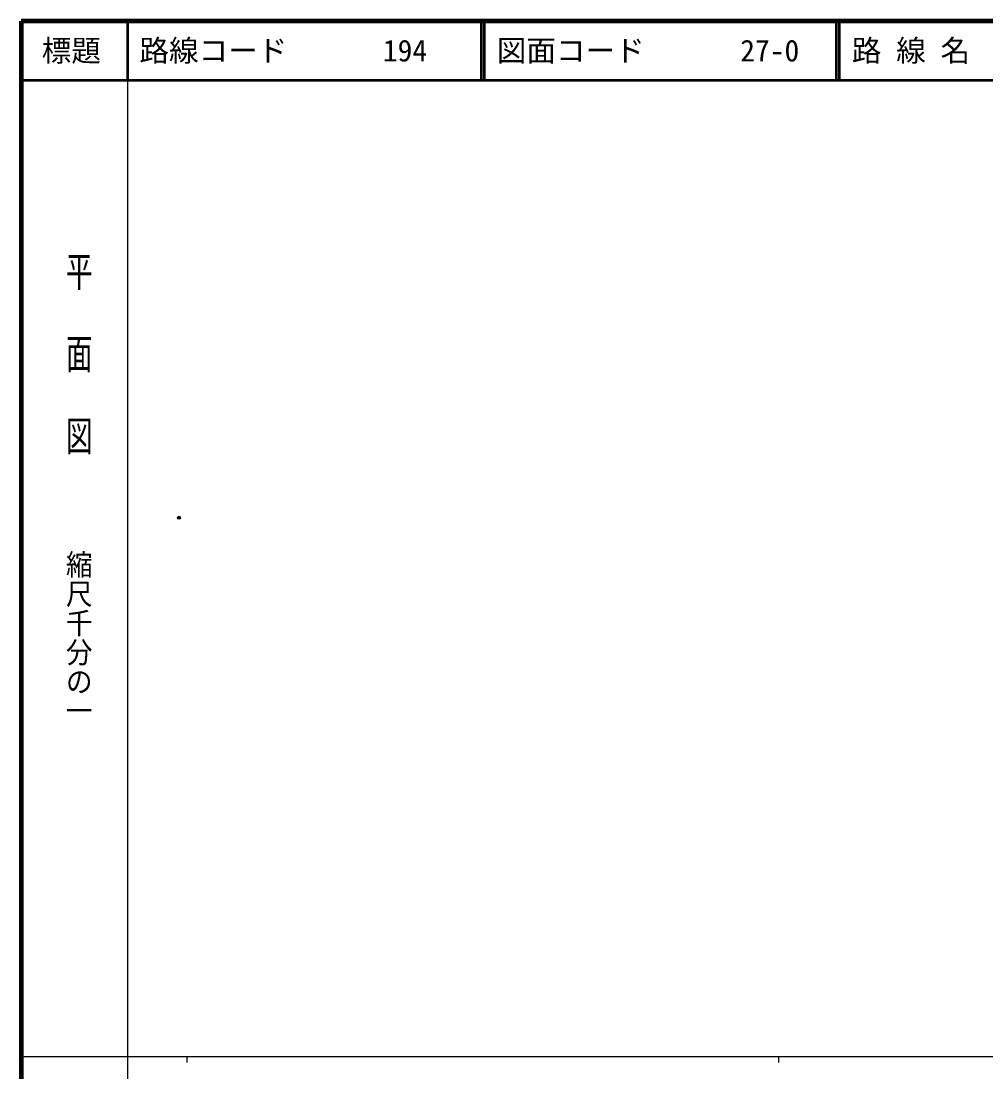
# Model space of a CAD drawing. Units: millimetres, scale not verified. Extents: x 40000 to 680000, y 20000 to 380000.
# Drawn here: x 40000 to 203046, y 202388 to 380000 of the extents above; entities that cross this region are included whole.
import ezdxf
from ezdxf.enums import TextEntityAlignment as Align

# ---------------------------------------------------------------- set-up
doc = ezdxf.new("R2010")
doc.units = ezdxf.units.MM
doc.header["$LTSCALE"] = 1000
doc.header["$PDMODE"] = 32
doc.header["$PDSIZE"] = 500
doc.layers.add('M-OTRS', color=6, linetype='Continuous')
doc.layers.add('M-TTL-TXT', color=7, linetype='Continuous')
for name, color, linetype, lineweight in [('M-TTL', 2, 'Continuous', 140), ('M-TTL-BAND', 7, 'Continuous', 25), ('M-TTL-LINE', 7, 'Continuous', 50)]:
    doc.layers.add(name, color=color, linetype=linetype, lineweight=lineweight)
doc.styles.add('@ＭＳ ゴシック', font='')
doc.styles.add('ＭＳ ゴシック', font='')
doc.styles.get('@ＭＳ ゴシック').set_extended_font_data('@MS Gothic')
doc.styles.get('ＭＳ ゴシック').set_extended_font_data('MS Gothic')

msp = doc.modelspace()

# ---------------------------------------------------------------- linework, layer by layer
at = {"layer": 'M-OTRS'}
msp.add_point((66672, 296056), dxfattribs=at)
at = {"layer": 'M-TTL'}
for p, q in [((40000, 380000), (40000, 20000)), ((680000, 380000), (40000, 380000))]:
    msp.add_line(p, q, dxfattribs=at)
at = {"layer": 'M-TTL-BAND'}
for p, q in [((58000, 370000), (58000, 20000)), ((40000, 205000), (579000, 205000)), ((68000, 205000), (68000, 204000)), ((168000, 205000), (168000, 204000))]:
    msp.add_line(p, q, dxfattribs=at)
at = {"layer": 'M-TTL-LINE'}
for p, q in [((58000, 380000), (58000, 370000)), ((117750, 380000), (117750, 370000)), ((118250, 380000), (118250, 370000)), ((177750, 380000), (177750, 370000)), ((178250, 380000), (178250, 370000)), ((40000, 370000), (680000, 370000))]:
    msp.add_line(p, q, dxfattribs=at)

# ---------------------------------------------------------------- texts
at = {"layer": 'M-TTL-BAND', "style": '@ＭＳ ゴシック'}
for s, width, p in [('平  面  図', 1.55, (49777, 306475)), ('縮尺千分の一', 1.1, (49777, 261030))]:
    msp.add_text(s, height=3290, rotation=270, dxfattribs=dict(at, width=width)).set_placement(p, align=Align.MIDDLE_RIGHT)
at = {"layer": 'M-TTL-TXT', "style": 'ＭＳ ゴシック'}
msp.add_text('標題', height=3666, dxfattribs=at).set_placement((48500, 375000), align=Align.MIDDLE_CENTER)
for s, p in [('路線コード', (60000, 375000)), ('194', (101142, 375000)), ('図面コード', (120380, 375000)), ('27-0', (161521, 375000)), ('路 線 名', (180380, 375000))]:
    msp.add_text(s, height=3666, dxfattribs=at).set_placement(p, align=Align.MIDDLE_LEFT)

doc.saveas('drawing.dxf')
